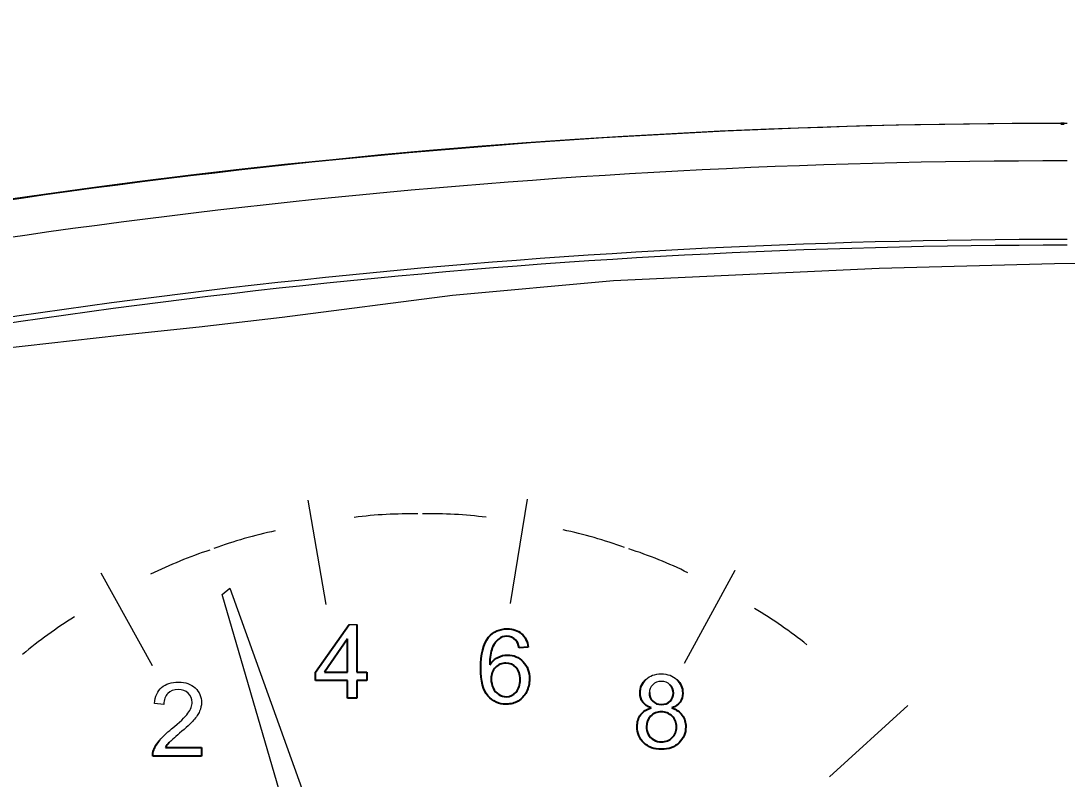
# Model space of a CAD drawing. Header units: millimetres. Extents: x 2768 to 3957, y 940 to 1781.
# Drawn here: x 3005.32 to 3048.24, y 1590.51 to 1621.63 of the extents above; entities that cross this region are included whole.
import ezdxf

# ---------------------------------------------------------------- set-up
doc = ezdxf.new("R2010")
doc.units = ezdxf.units.MM
doc.layers.add('layer 1', color=7, linetype='Continuous')
doc.layers.add('尺寸标注', color=2, linetype='Continuous', lineweight=25)
doc.layers.add('粗实线', color=7, linetype='Continuous', lineweight=50)
doc.styles.add('SGW', font='gbenor.shx', dxfattribs={"width": 0.6, "bigfont": 'hztxt.shx'})
doc.dimstyles.new('线性', dxfattribs={"dimtxt": 7, "dimasz": 3.5, "dimexe": 1.25, "dimexo": 0.625, "dimtad": 1, "dimdsep": 46, "dimtxsty": 'SGW', "dimcen": 2.5, "dimadec": 0, "dimazin": 0, "dimtfac": 1, "dimtmove": 0, "dimatfit": 3, "dimfxl": 0, "dimarcsym": 0})

# ---------------------------------------------------------------- blocks, each defined once
blk = doc.blocks.new('*D4')
at = {"layer": 'Defpoints', "color": 0, "transparency": 16777216}
for p in [(3153.99, 1638.621), (2941.99, 1607.225), (3153.99, 1607.225)]:
    blk.add_point(p, dxfattribs=at)
at = {"layer": '尺寸标注', "color": 0, "lineweight": -2, "transparency": 16777216}
for p, q in [((2941.99, 1607.85), (2941.99, 1639.871)), ((3153.99, 1607.85), (3153.99, 1639.871)), ((2945.49, 1638.621), (3150.49, 1638.621))]:
    blk.add_line(p, q, dxfattribs=at)
at = {"layer": '尺寸标注', "color": 0, "transparency": 16777216}
for points in [[(2945.49, 1639.204), (2945.49, 1638.038), (2941.99, 1638.621)], [(3150.49, 1639.204), (3150.49, 1638.038), (3153.99, 1638.621)]]:
    blk.add_solid(points, dxfattribs=at)
at = {"layer": '尺寸标注', "color": 0, "transparency": 16777216, "insert": (3047.99, 1642.746), "char_height": 7, "attachment_point": 5, "style": 'SGW'}
blk.add_mtext('\\M+181A3212%%P0.8', dxfattribs=at)
blk = doc.blocks.new('_DotSmall')
at = {"color": 0, "linetype": 'ByBlock', "const_width": 0.5}
blk.add_lwpolyline([(-0.0625, 0, 1), (0.0625, 0, 1)], format="xyb", close=True, dxfattribs=at)

msp = doc.modelspace()

# ---------------------------------------------------------------- linework, layer by layer
at = {"layer": 'layer 1', "lineweight": 20}
for points in [[(3040.529, 1611.462), (3040.529, 1611.462), (3029.629, 1610.962), (3029.629, 1610.962)], [(3029.629, 1610.962), (3029.629, 1610.962), (3023.029, 1610.362), (3023.029, 1610.362)], [(3023.029, 1610.362), (3023.029, 1610.362), (3016.029, 1609.462), (3016.029, 1609.462)], [(3016.029, 1609.462), (3016.029, 1609.462), (3012.629, 1609.062), (3012.629, 1609.062)], [(3012.629, 1609.062), (3012.629, 1609.062), (3009.379, 1608.712), (3009.379, 1608.712)], [(3009.379, 1608.712), (3009.379, 1608.712), (3003.529, 1608.062), (3003.529, 1608.062)]]:
    msp.add_open_spline(points, degree=3, dxfattribs=at)
at = {"layer": 'layer 1', "color": 250, "lineweight": 20}
msp.add_open_spline([(3051.286, 1611.698), (3051.286, 1611.698), (3047.729, 1611.662), (3047.729, 1611.662)], degree=3, dxfattribs=at)
at = {"layer": 'layer 1', "color": 7, "lineweight": 0}
for points in [[(3017.843, 1597.682), (3017.843, 1597.682), (3017.098, 1601.962), (3017.098, 1601.962)], [(3017.843, 1597.682), (3017.843, 1597.682), (3017.098, 1601.962), (3017.098, 1601.962)], [(3017.843, 1597.682), (3017.843, 1597.682), (3017.098, 1601.962), (3017.098, 1601.962)], [(3017.843, 1597.682), (3017.843, 1597.682), (3017.098, 1601.962), (3017.098, 1601.962)], [(3017.843, 1597.682), (3017.843, 1597.682), (3017.098, 1601.962), (3017.098, 1601.962)], [(3017.843, 1597.682), (3017.843, 1597.682), (3017.098, 1601.962), (3017.098, 1601.962)], [(3017.843, 1597.682), (3017.843, 1597.682), (3017.098, 1601.962), (3017.098, 1601.962)], [(3017.843, 1597.682), (3017.843, 1597.682), (3017.098, 1601.962), (3017.098, 1601.962)], [(3017.843, 1597.682), (3017.843, 1597.682), (3017.098, 1601.962), (3017.098, 1601.962)], [(3017.843, 1597.682), (3017.843, 1597.682), (3017.098, 1601.962), (3017.098, 1601.962)], [(3017.843, 1597.682), (3017.843, 1597.682), (3017.098, 1601.962), (3017.098, 1601.962)], [(3017.843, 1597.682), (3017.843, 1597.682), (3017.098, 1601.962), (3017.098, 1601.962)], [(3017.843, 1597.682), (3017.843, 1597.682), (3017.098, 1601.962), (3017.098, 1601.962)], [(3017.843, 1597.682), (3017.843, 1597.682), (3017.098, 1601.962), (3017.098, 1601.962)], [(3017.843, 1597.682), (3017.843, 1597.682), (3017.098, 1601.962), (3017.098, 1601.962)], [(3017.843, 1597.682), (3017.843, 1597.682), (3017.098, 1601.962), (3017.098, 1601.962)], [(3017.843, 1597.682), (3017.843, 1597.682), (3017.098, 1601.962), (3017.098, 1601.962)], [(3017.843, 1597.682), (3017.843, 1597.682), (3017.098, 1601.962), (3017.098, 1601.962)], [(3017.843, 1597.682), (3017.843, 1597.682), (3017.098, 1601.962), (3017.098, 1601.962)], [(3017.843, 1597.682), (3017.843, 1597.682), (3017.098, 1601.962), (3017.098, 1601.962)], [(3017.843, 1597.682), (3017.843, 1597.682), (3017.098, 1601.962), (3017.098, 1601.962)], [(3017.098, 1601.962), (3017.098, 1601.962), (3017.098, 1601.962), (3017.098, 1601.962)], [(3025.4, 1597.719), (3025.4, 1597.719), (3026.104, 1602.005), (3026.104, 1602.005)], [(3025.4, 1597.719), (3025.4, 1597.719), (3026.104, 1602.005), (3026.104, 1602.005)], [(3025.4, 1597.719), (3025.4, 1597.719), (3026.104, 1602.005), (3026.104, 1602.005)], [(3025.4, 1597.719), (3025.4, 1597.719), (3026.104, 1602.005), (3026.104, 1602.005)], [(3025.4, 1597.719), (3025.4, 1597.719), (3026.104, 1602.005), (3026.104, 1602.005)], [(3025.4, 1597.719), (3025.4, 1597.719), (3026.104, 1602.005), (3026.104, 1602.005)], [(3025.4, 1597.719), (3025.4, 1597.719), (3026.104, 1602.005), (3026.104, 1602.005)], [(3025.4, 1597.719), (3025.4, 1597.719), (3026.104, 1602.005), (3026.104, 1602.005)], [(3025.4, 1597.719), (3025.4, 1597.719), (3026.104, 1602.005), (3026.104, 1602.005)], [(3025.4, 1597.719), (3025.4, 1597.719), (3026.104, 1602.005), (3026.104, 1602.005)], [(3025.4, 1597.719), (3025.4, 1597.719), (3026.104, 1602.005), (3026.104, 1602.005)], [(3025.4, 1597.719), (3025.4, 1597.719), (3026.104, 1602.005), (3026.104, 1602.005)], [(3025.4, 1597.719), (3025.4, 1597.719), (3026.104, 1602.005), (3026.104, 1602.005)], [(3025.4, 1597.719), (3025.4, 1597.719), (3026.104, 1602.005), (3026.104, 1602.005)], [(3025.4, 1597.719), (3025.4, 1597.719), (3026.104, 1602.005), (3026.104, 1602.005)], [(3025.4, 1597.719), (3025.4, 1597.719), (3026.104, 1602.005), (3026.104, 1602.005)], [(3025.4, 1597.719), (3025.4, 1597.719), (3026.104, 1602.005), (3026.104, 1602.005)], [(3025.4, 1597.719), (3025.4, 1597.719), (3026.104, 1602.005), (3026.104, 1602.005)], [(3025.4, 1597.719), (3025.4, 1597.719), (3026.104, 1602.005), (3026.104, 1602.005)], [(3025.4, 1597.719), (3025.4, 1597.719), (3026.104, 1602.005), (3026.104, 1602.005)], [(3025.4, 1597.719), (3025.4, 1597.719), (3026.104, 1602.005), (3026.104, 1602.005)], [(3026.104, 1602.005), (3026.104, 1602.005), (3026.104, 1602.005), (3026.104, 1602.005)], [(3032.548, 1595.268), (3032.548, 1595.268), (3034.623, 1599.085), (3034.623, 1599.085)], [(3032.548, 1595.268), (3032.548, 1595.268), (3034.623, 1599.085), (3034.623, 1599.085)], [(3032.548, 1595.268), (3032.548, 1595.268), (3034.623, 1599.085), (3034.623, 1599.085)], [(3032.548, 1595.268), (3032.548, 1595.268), (3034.623, 1599.085), (3034.623, 1599.085)], [(3032.548, 1595.268), (3032.548, 1595.268), (3034.623, 1599.085), (3034.623, 1599.085)], [(3032.548, 1595.268), (3032.548, 1595.268), (3034.623, 1599.085), (3034.623, 1599.085)], [(3032.548, 1595.268), (3032.548, 1595.268), (3034.623, 1599.085), (3034.623, 1599.085)], [(3032.548, 1595.268), (3032.548, 1595.268), (3034.623, 1599.085), (3034.623, 1599.085)], [(3032.548, 1595.268), (3032.548, 1595.268), (3034.623, 1599.085), (3034.623, 1599.085)], [(3032.548, 1595.268), (3032.548, 1595.268), (3034.623, 1599.085), (3034.623, 1599.085)], [(3032.548, 1595.268), (3032.548, 1595.268), (3034.623, 1599.085), (3034.623, 1599.085)], [(3032.548, 1595.268), (3032.548, 1595.268), (3034.623, 1599.085), (3034.623, 1599.085)], [(3032.548, 1595.268), (3032.548, 1595.268), (3034.623, 1599.085), (3034.623, 1599.085)], [(3032.548, 1595.268), (3032.548, 1595.268), (3034.623, 1599.085), (3034.623, 1599.085)], [(3032.548, 1595.268), (3032.548, 1595.268), (3034.623, 1599.085), (3034.623, 1599.085)], [(3032.548, 1595.268), (3032.548, 1595.268), (3034.623, 1599.085), (3034.623, 1599.085)], [(3032.548, 1595.268), (3032.548, 1595.268), (3034.623, 1599.085), (3034.623, 1599.085)], [(3032.548, 1595.268), (3032.548, 1595.268), (3034.623, 1599.085), (3034.623, 1599.085)], [(3032.548, 1595.268), (3032.548, 1595.268), (3034.623, 1599.085), (3034.623, 1599.085)], [(3032.548, 1595.268), (3032.548, 1595.268), (3034.623, 1599.085), (3034.623, 1599.085)], [(3032.548, 1595.268), (3032.548, 1595.268), (3034.623, 1599.085), (3034.623, 1599.085)], [(3034.623, 1599.085), (3034.623, 1599.085), (3034.623, 1599.085), (3034.623, 1599.085)], [(3010.719, 1595.163), (3010.719, 1595.163), (3008.608, 1598.959), (3008.608, 1598.959)], [(3010.719, 1595.163), (3010.719, 1595.163), (3008.608, 1598.959), (3008.608, 1598.959)], [(3010.719, 1595.163), (3010.719, 1595.163), (3008.608, 1598.959), (3008.608, 1598.959)], [(3010.719, 1595.163), (3010.719, 1595.163), (3008.608, 1598.959), (3008.608, 1598.959)], [(3010.719, 1595.163), (3010.719, 1595.163), (3008.608, 1598.959), (3008.608, 1598.959)], [(3010.719, 1595.163), (3010.719, 1595.163), (3008.608, 1598.959), (3008.608, 1598.959)], [(3010.719, 1595.163), (3010.719, 1595.163), (3008.608, 1598.959), (3008.608, 1598.959)], [(3010.719, 1595.163), (3010.719, 1595.163), (3008.608, 1598.959), (3008.608, 1598.959)], [(3010.719, 1595.163), (3010.719, 1595.163), (3008.608, 1598.959), (3008.608, 1598.959)], [(3010.719, 1595.163), (3010.719, 1595.163), (3008.608, 1598.959), (3008.608, 1598.959)], [(3010.719, 1595.163), (3010.719, 1595.163), (3008.608, 1598.959), (3008.608, 1598.959)], [(3010.719, 1595.163), (3010.719, 1595.163), (3008.608, 1598.959), (3008.608, 1598.959)], [(3010.719, 1595.163), (3010.719, 1595.163), (3008.608, 1598.959), (3008.608, 1598.959)], [(3010.719, 1595.163), (3010.719, 1595.163), (3008.608, 1598.959), (3008.608, 1598.959)], [(3010.719, 1595.163), (3010.719, 1595.163), (3008.608, 1598.959), (3008.608, 1598.959)], [(3010.719, 1595.163), (3010.719, 1595.163), (3008.608, 1598.959), (3008.608, 1598.959)], [(3010.719, 1595.163), (3010.719, 1595.163), (3008.608, 1598.959), (3008.608, 1598.959)], [(3010.719, 1595.163), (3010.719, 1595.163), (3008.608, 1598.959), (3008.608, 1598.959)], [(3010.719, 1595.163), (3010.719, 1595.163), (3008.608, 1598.959), (3008.608, 1598.959)], [(3010.719, 1595.163), (3010.719, 1595.163), (3008.608, 1598.959), (3008.608, 1598.959)], [(3010.719, 1595.163), (3010.719, 1595.163), (3008.608, 1598.959), (3008.608, 1598.959)], [(3025.4, 1597.719), (3025.4, 1597.719), (3025.4, 1597.719), (3025.4, 1597.719)], [(3017.843, 1597.682), (3017.843, 1597.682), (3017.843, 1597.682), (3017.843, 1597.682)], [(3018.789, 1596.861), (3018.789, 1596.861), (3019.093, 1596.861), (3019.093, 1596.861)], [(3018.789, 1596.861), (3018.789, 1596.861), (3019.093, 1596.861), (3019.093, 1596.861)], [(3010.719, 1595.163), (3010.719, 1595.163), (3010.719, 1595.163), (3010.719, 1595.163)], [(3032.548, 1595.268), (3032.548, 1595.268), (3032.548, 1595.268), (3032.548, 1595.268)], [(3031.241, 1594.386), (3031.148, 1594.295), (3031.101, 1594.186), (3031.101, 1594.059)], [(3031.241, 1594.386), (3031.148, 1594.295), (3031.101, 1594.186), (3031.101, 1594.059)], [(3010.794, 1593.617), (3010.82, 1593.903), (3010.919, 1594.121), (3011.09, 1594.27)], [(3010.794, 1593.617), (3010.82, 1593.903), (3010.919, 1594.121), (3011.09, 1594.27)], [(3011.34, 1594.025), (3011.232, 1593.917), (3011.178, 1593.768), (3011.177, 1593.579)], [(3011.34, 1594.025), (3011.232, 1593.917), (3011.178, 1593.768), (3011.177, 1593.579)], [(3011.177, 1593.579), (3011.177, 1593.579), (3010.794, 1593.617), (3010.794, 1593.617)], [(3011.177, 1593.579), (3011.177, 1593.579), (3010.794, 1593.617), (3010.794, 1593.617)], [(3038.493, 1590.603), (3038.493, 1590.603), (3041.707, 1593.525), (3041.707, 1593.525)], [(3038.493, 1590.603), (3038.493, 1590.603), (3041.707, 1593.525), (3041.707, 1593.525)], [(3038.493, 1590.603), (3038.493, 1590.603), (3041.707, 1593.525), (3041.707, 1593.525)], [(3038.493, 1590.603), (3038.493, 1590.603), (3041.707, 1593.525), (3041.707, 1593.525)], [(3038.493, 1590.603), (3038.493, 1590.603), (3041.707, 1593.525), (3041.707, 1593.525)], [(3038.493, 1590.603), (3038.493, 1590.603), (3041.707, 1593.525), (3041.707, 1593.525)], [(3038.493, 1590.603), (3038.493, 1590.603), (3041.707, 1593.525), (3041.707, 1593.525)], [(3038.493, 1590.603), (3038.493, 1590.603), (3041.707, 1593.525), (3041.707, 1593.525)], [(3038.493, 1590.603), (3038.493, 1590.603), (3041.707, 1593.525), (3041.707, 1593.525)], [(3038.493, 1590.603), (3038.493, 1590.603), (3041.707, 1593.525), (3041.707, 1593.525)], [(3038.493, 1590.603), (3038.493, 1590.603), (3041.707, 1593.525), (3041.707, 1593.525)], [(3038.493, 1590.603), (3038.493, 1590.603), (3041.707, 1593.525), (3041.707, 1593.525)], [(3038.493, 1590.603), (3038.493, 1590.603), (3041.707, 1593.525), (3041.707, 1593.525)], [(3038.493, 1590.603), (3038.493, 1590.603), (3041.707, 1593.525), (3041.707, 1593.525)], [(3038.493, 1590.603), (3038.493, 1590.603), (3041.707, 1593.525), (3041.707, 1593.525)], [(3038.493, 1590.603), (3038.493, 1590.603), (3041.707, 1593.525), (3041.707, 1593.525)], [(3038.493, 1590.603), (3038.493, 1590.603), (3041.707, 1593.525), (3041.707, 1593.525)], [(3038.493, 1590.603), (3038.493, 1590.603), (3041.707, 1593.525), (3041.707, 1593.525)], [(3038.493, 1590.603), (3038.493, 1590.603), (3041.707, 1593.525), (3041.707, 1593.525)], [(3038.493, 1590.603), (3038.493, 1590.603), (3041.707, 1593.525), (3041.707, 1593.525)], [(3038.493, 1590.603), (3038.493, 1590.603), (3041.707, 1593.525), (3041.707, 1593.525)], [(3041.707, 1593.525), (3041.707, 1593.525), (3041.707, 1593.525), (3041.707, 1593.525)], [(3011.499, 1592.572), (3011.828, 1592.842), (3012.051, 1593.056), (3012.167, 1593.214)], [(3011.499, 1592.572), (3011.828, 1592.842), (3012.051, 1593.056), (3012.167, 1593.214)], [(3012.648, 1593.295), (3012.599, 1593.178), (3012.516, 1593.054), (3012.401, 1592.925)], [(3012.648, 1593.295), (3012.599, 1593.178), (3012.516, 1593.054), (3012.401, 1592.925)], [(3011.012, 1592.113), (3011.125, 1592.245), (3011.287, 1592.398), (3011.499, 1592.572)], [(3011.012, 1592.113), (3011.125, 1592.245), (3011.287, 1592.398), (3011.499, 1592.572)], [(3012.401, 1592.925), (3012.286, 1592.796), (3012.095, 1592.618), (3011.828, 1592.392)], [(3012.401, 1592.925), (3012.286, 1592.796), (3012.095, 1592.618), (3011.828, 1592.392)], [(3011.828, 1592.392), (3011.605, 1592.204), (3011.462, 1592.077), (3011.398, 1592.01)], [(3011.828, 1592.392), (3011.605, 1592.204), (3011.462, 1592.077), (3011.398, 1592.01)], [(3038.493, 1590.603), (3038.493, 1590.603), (3038.493, 1590.603), (3038.493, 1590.603)]]:
    msp.add_open_spline(points, degree=3, dxfattribs=at)
at = {"layer": 'layer 1', "color": 22, "lineweight": 0}
for points in [[(3021.608, 1601.396), (3020.734, 1601.41), (3019.86, 1601.363), (3018.992, 1601.254)], [(3024.41, 1601.258), (3023.542, 1601.366), (3022.668, 1601.413), (3021.794, 1601.398)], [(3015.753, 1600.701), (3014.898, 1600.518), (3014.057, 1600.275), (3013.236, 1599.974)], [(3013.061, 1599.911), (3012.231, 1599.637), (3011.421, 1599.305), (3010.637, 1598.917)], [(3032.684, 1598.98), (3031.899, 1599.364), (3031.088, 1599.692), (3030.256, 1599.963)], [(3007.508, 1597.169), (3006.766, 1596.707), (3006.057, 1596.193), (3005.387, 1595.631)]]:
    msp.add_open_spline(points, degree=3, dxfattribs=at)
at = {"layer": 'layer 1', "color": 72, "lineweight": 9}
for points in [[(3030.079, 1600.021), (3029.257, 1600.319), (3028.415, 1600.558), (3027.559, 1600.737)], [(3032.684, 1598.98), (3031.899, 1599.364), (3031.088, 1599.692), (3030.256, 1599.963)], [(3037.57, 1596.023), (3036.887, 1596.569), (3036.167, 1597.067), (3035.415, 1597.512)]]:
    msp.add_open_spline(points, degree=3, dxfattribs=at)
at = {"layer": 'layer 1', "color": 22, "lineweight": 20}
for points in [[(3013.572, 1598.086), (3013.572, 1598.086), (3013.883, 1598.347), (3013.883, 1598.347)], [(3013.883, 1598.347), (3013.883, 1598.347), (3020.744, 1579.275), (3020.744, 1579.275)], [(3019.263, 1578.561), (3019.263, 1578.561), (3013.572, 1598.086), (3013.572, 1598.086)]]:
    msp.add_open_spline(points, degree=3, dxfattribs=at)
at = {"layer": 'layer 1', "color": 7}
for points in [[(3017.406, 1594.897), (3017.406, 1594.897), (3018.789, 1596.861), (3018.789, 1596.861)], [(3019.093, 1596.861), (3019.093, 1596.861), (3019.093, 1594.897), (3019.093, 1594.897)], [(3025.856, 1596.478), (3026.008, 1596.345), (3026.099, 1596.16), (3026.13, 1595.925)], [(3018.721, 1596.263), (3018.721, 1596.263), (3017.773, 1594.897), (3017.773, 1594.897)], [(3018.721, 1594.897), (3018.721, 1594.897), (3018.721, 1596.263), (3018.721, 1596.263)], [(3024.935, 1596.274), (3024.818, 1596.188), (3024.726, 1596.064), (3024.658, 1595.9)], [(3025.76, 1595.896), (3025.727, 1596.042), (3025.68, 1596.148), (3025.62, 1596.214)], [(3024.658, 1595.9), (3024.591, 1595.736), (3024.556, 1595.503), (3024.553, 1595.199)], [(3026.13, 1595.925), (3026.13, 1595.925), (3025.76, 1595.896), (3025.76, 1595.896)], [(3024.553, 1595.199), (3024.642, 1595.335), (3024.752, 1595.437), (3024.882, 1595.503)], [(3017.406, 1594.556), (3017.406, 1594.556), (3017.406, 1594.897), (3017.406, 1594.897)], [(3017.773, 1594.897), (3017.773, 1594.897), (3018.721, 1594.897), (3018.721, 1594.897)], [(3019.093, 1594.897), (3019.093, 1594.897), (3019.503, 1594.897), (3019.503, 1594.897)], [(3019.503, 1594.897), (3019.503, 1594.897), (3019.503, 1594.556), (3019.503, 1594.556)], [(3024.786, 1595.093), (3024.669, 1594.972), (3024.611, 1594.814), (3024.611, 1594.619)], [(3018.721, 1594.556), (3018.721, 1594.556), (3017.406, 1594.556), (3017.406, 1594.556)], [(3018.721, 1593.83), (3018.721, 1593.83), (3018.721, 1594.556), (3018.721, 1594.556)], [(3019.093, 1594.556), (3019.093, 1594.556), (3019.093, 1593.83), (3019.093, 1593.83)], [(3019.503, 1594.556), (3019.503, 1594.556), (3019.093, 1594.556), (3019.093, 1594.556)], [(3024.611, 1594.619), (3024.611, 1594.49), (3024.638, 1594.367), (3024.693, 1594.25)], [(3024.693, 1594.25), (3024.747, 1594.133), (3024.823, 1594.044), (3024.92, 1593.983)], [(3026.061, 1594.09), (3025.979, 1593.927), (3025.866, 1593.802), (3025.723, 1593.715)], [(3031.101, 1594.059), (3031.101, 1593.916), (3031.148, 1593.799), (3031.239, 1593.708)], [(3019.093, 1593.83), (3019.093, 1593.83), (3018.721, 1593.83), (3018.721, 1593.83)], [(3030.749, 1593.157), (3030.848, 1593.29), (3030.991, 1593.381), (3031.176, 1593.429)], [(3031.176, 1593.429), (3031.021, 1593.485), (3030.907, 1593.566), (3030.832, 1593.671)], [(3032.361, 1593.669), (3032.287, 1593.566), (3032.176, 1593.485), (3032.025, 1593.429)], [(3032.025, 1593.429), (3032.211, 1593.368), (3032.353, 1593.271), (3032.45, 1593.135)], [(3031.154, 1593.094), (3031.039, 1592.978), (3030.981, 1592.833), (3030.981, 1592.66)], [(3030.981, 1592.66), (3030.981, 1592.554), (3031.007, 1592.451), (3031.057, 1592.352)], [(3031.057, 1592.352), (3031.107, 1592.253), (3031.181, 1592.176), (3031.281, 1592.121)], [(3010.724, 1591.451), (3010.721, 1591.541), (3010.736, 1591.627), (3010.767, 1591.71)], [(3010.767, 1591.71), (3010.818, 1591.847), (3010.9, 1591.981), (3011.012, 1592.113)], [(3011.398, 1592.01), (3011.335, 1591.944), (3011.282, 1591.877), (3011.241, 1591.809)], [(3011.241, 1591.809), (3011.241, 1591.809), (3012.727, 1591.809), (3012.727, 1591.809)], [(3012.727, 1591.809), (3012.727, 1591.809), (3012.727, 1591.451), (3012.727, 1591.451)], [(3012.727, 1591.451), (3012.727, 1591.451), (3010.724, 1591.451), (3010.724, 1591.451)]]:
    msp.add_open_spline(points, degree=3, dxfattribs=at)
at = {"layer": 'layer 1', "color": 7, "lineweight": 9}
for points in [[(3017.406, 1594.897), (3017.406, 1594.897), (3018.789, 1596.861), (3018.789, 1596.861)], [(3019.093, 1596.861), (3019.093, 1596.861), (3019.093, 1594.897), (3019.093, 1594.897)], [(3025.856, 1596.478), (3026.008, 1596.345), (3026.099, 1596.16), (3026.13, 1595.925)], [(3018.721, 1596.263), (3018.721, 1596.263), (3017.773, 1594.897), (3017.773, 1594.897)], [(3018.721, 1594.897), (3018.721, 1594.897), (3018.721, 1596.263), (3018.721, 1596.263)], [(3024.935, 1596.274), (3024.818, 1596.188), (3024.726, 1596.064), (3024.658, 1595.9)], [(3025.76, 1595.896), (3025.727, 1596.042), (3025.68, 1596.148), (3025.62, 1596.214)], [(3024.658, 1595.9), (3024.591, 1595.736), (3024.556, 1595.503), (3024.553, 1595.199)], [(3026.13, 1595.925), (3026.13, 1595.925), (3025.76, 1595.896), (3025.76, 1595.896)], [(3024.553, 1595.199), (3024.642, 1595.335), (3024.752, 1595.437), (3024.882, 1595.503)], [(3017.406, 1594.556), (3017.406, 1594.556), (3017.406, 1594.897), (3017.406, 1594.897)], [(3017.773, 1594.897), (3017.773, 1594.897), (3018.721, 1594.897), (3018.721, 1594.897)], [(3019.093, 1594.897), (3019.093, 1594.897), (3019.503, 1594.897), (3019.503, 1594.897)], [(3019.503, 1594.897), (3019.503, 1594.897), (3019.503, 1594.556), (3019.503, 1594.556)], [(3024.786, 1595.093), (3024.669, 1594.972), (3024.611, 1594.814), (3024.611, 1594.619)], [(3018.721, 1594.556), (3018.721, 1594.556), (3017.406, 1594.556), (3017.406, 1594.556)], [(3018.721, 1593.83), (3018.721, 1593.83), (3018.721, 1594.556), (3018.721, 1594.556)], [(3019.093, 1594.556), (3019.093, 1594.556), (3019.093, 1593.83), (3019.093, 1593.83)], [(3019.503, 1594.556), (3019.503, 1594.556), (3019.093, 1594.556), (3019.093, 1594.556)], [(3024.611, 1594.619), (3024.611, 1594.49), (3024.638, 1594.367), (3024.693, 1594.25)], [(3024.693, 1594.25), (3024.747, 1594.133), (3024.823, 1594.044), (3024.92, 1593.983)], [(3026.061, 1594.09), (3025.979, 1593.927), (3025.866, 1593.802), (3025.723, 1593.715)], [(3031.101, 1594.059), (3031.101, 1593.916), (3031.148, 1593.799), (3031.239, 1593.708)], [(3019.093, 1593.83), (3019.093, 1593.83), (3018.721, 1593.83), (3018.721, 1593.83)], [(3030.749, 1593.157), (3030.848, 1593.29), (3030.991, 1593.381), (3031.176, 1593.429)], [(3031.176, 1593.429), (3031.021, 1593.485), (3030.907, 1593.566), (3030.832, 1593.671)], [(3032.361, 1593.669), (3032.287, 1593.566), (3032.176, 1593.485), (3032.025, 1593.429)], [(3032.025, 1593.429), (3032.211, 1593.368), (3032.353, 1593.271), (3032.45, 1593.135)], [(3031.154, 1593.094), (3031.039, 1592.978), (3030.981, 1592.833), (3030.981, 1592.66)], [(3030.981, 1592.66), (3030.981, 1592.554), (3031.007, 1592.451), (3031.057, 1592.352)], [(3031.057, 1592.352), (3031.107, 1592.253), (3031.181, 1592.176), (3031.281, 1592.121)], [(3010.724, 1591.451), (3010.721, 1591.541), (3010.736, 1591.627), (3010.767, 1591.71)], [(3010.767, 1591.71), (3010.818, 1591.847), (3010.9, 1591.981), (3011.012, 1592.113)], [(3011.398, 1592.01), (3011.335, 1591.944), (3011.282, 1591.877), (3011.241, 1591.809)], [(3011.241, 1591.809), (3011.241, 1591.809), (3012.727, 1591.809), (3012.727, 1591.809)], [(3012.727, 1591.809), (3012.727, 1591.809), (3012.727, 1591.451), (3012.727, 1591.451)], [(3012.727, 1591.451), (3012.727, 1591.451), (3010.724, 1591.451), (3010.724, 1591.451)]]:
    msp.add_open_spline(points, degree=3, dxfattribs=at)
at = {"layer": 'layer 1', "color": 7}
for points, knots in [([(3024.508, 1596.332), (3024.696, 1596.563), (3024.95, 1596.679), (3025.27, 1596.679), (3025.27, 1596.679), (3025.508, 1596.679), (3025.704, 1596.612), (3025.856, 1596.478)], [0.8421053, 0.8421053, 0.8421053, 0.8421053, 0.8947368, 0.8947368, 0.8947368, 0.8947369, 0.9473684, 0.9473684, 0.9473684, 0.9473684]), ([(3024.477, 1593.927), (3024.28, 1594.155), (3024.183, 1594.531), (3024.183, 1595.055), (3024.183, 1595.055), (3024.183, 1595.64), (3024.291, 1596.066), (3024.508, 1596.332)], [0.7368421, 0.7368421, 0.7368421, 0.7368421, 0.7894737, 0.7894737, 0.7894737, 0.7894737, 0.8421053, 0.8421053, 0.8421053, 0.8421053]), ([(3025.62, 1596.214), (3025.519, 1596.32), (3025.395, 1596.373), (3025.247, 1596.373), (3025.247, 1596.373), (3025.129, 1596.373), (3025.025, 1596.34), (3024.935, 1596.274)], [0.1052632, 0.1052632, 0.1052632, 0.1052632, 0.1578947, 0.1578947, 0.1578947, 0.1578947, 0.2105263, 0.2105263, 0.2105263, 0.2105263]), ([(3024.882, 1595.503), (3025.011, 1595.569), (3025.147, 1595.602), (3025.289, 1595.602), (3025.289, 1595.602), (3025.537, 1595.602), (3025.748, 1595.511), (3025.922, 1595.328)], [0.3684211, 0.3684211, 0.3684211, 0.3684211, 0.4210526, 0.4210526, 0.4210526, 0.4210526, 0.4736842, 0.4736842, 0.4736842, 0.4736842]), ([(3025.636, 1595.093), (3025.524, 1595.213), (3025.384, 1595.273), (3025.215, 1595.273), (3025.215, 1595.273), (3025.046, 1595.273), (3024.903, 1595.213), (3024.786, 1595.093)], [0.6666667, 0.6666667, 0.6666667, 0.6666667, 0.7777778, 0.7777778, 0.7777778, 0.7777778, 0.8888889, 0.8888889, 0.8888889, 0.8888889]), ([(3025.922, 1595.328), (3026.097, 1595.146), (3026.184, 1594.91), (3026.184, 1594.621), (3026.184, 1594.621), (3026.184, 1594.43), (3026.142, 1594.254), (3026.061, 1594.09)], [0.4736842, 0.4736842, 0.4736842, 0.4736842, 0.5263158, 0.5263158, 0.5263158, 0.5263158, 0.5789474, 0.5789474, 0.5789474, 0.5789474]), ([(3024.92, 1593.983), (3025.018, 1593.921), (3025.121, 1593.89), (3025.229, 1593.89), (3025.229, 1593.89), (3025.386, 1593.89), (3025.521, 1593.954), (3025.634, 1594.081), (3025.634, 1594.081), (3025.747, 1594.208), (3025.803, 1594.38), (3025.803, 1594.597), (3025.803, 1594.597), (3025.803, 1594.807), (3025.747, 1594.972), (3025.636, 1595.093)], [0.2222222, 0.2222222, 0.2222222, 0.2222222, 0.3333333, 0.3333333, 0.3333333, 0.3333333, 0.4444444, 0.4444444, 0.4444444, 0.4444445, 0.5555556, 0.5555556, 0.5555556, 0.5555556, 0.6666667, 0.6666667, 0.6666667, 0.6666667]), ([(3030.832, 1593.671), (3030.758, 1593.775), (3030.721, 1593.901), (3030.721, 1594.047), (3030.721, 1594.047), (3030.721, 1594.268), (3030.8, 1594.452), (3030.959, 1594.603)], [0.0625, 0.0625, 0.0625, 0.0625, 0.125, 0.125, 0.125, 0.125, 0.1875, 0.1875, 0.1875, 0.1875]), ([(3031.239, 1593.708), (3031.332, 1593.617), (3031.452, 1593.571), (3031.599, 1593.571), (3031.599, 1593.571), (3031.742, 1593.571), (3031.86, 1593.616), (3031.952, 1593.707), (3031.952, 1593.707), (3032.044, 1593.797), (3032.089, 1593.908), (3032.089, 1594.038), (3032.089, 1594.038), (3032.089, 1594.175), (3032.042, 1594.289), (3031.948, 1594.383)], [0.125, 0.125, 0.125, 0.125, 0.25, 0.25, 0.25, 0.25, 0.375, 0.375, 0.375, 0.375, 0.5, 0.5, 0.5, 0.5, 0.625, 0.625, 0.625, 0.625]), ([(3032.23, 1594.598), (3032.391, 1594.444), (3032.471, 1594.257), (3032.471, 1594.036), (3032.471, 1594.036), (3032.471, 1593.896), (3032.435, 1593.774), (3032.361, 1593.669)], [0.3125, 0.3125, 0.3125, 0.3125, 0.375, 0.375, 0.375, 0.375, 0.4375, 0.4375, 0.4375, 0.4375]), ([(3025.723, 1593.715), (3025.579, 1593.628), (3025.417, 1593.585), (3025.235, 1593.585), (3025.235, 1593.585), (3024.925, 1593.585), (3024.672, 1593.699), (3024.477, 1593.927)], [0.6315789, 0.6315789, 0.6315789, 0.6315789, 0.6842105, 0.6842105, 0.6842105, 0.6842105, 0.7368421, 0.7368421, 0.7368421, 0.7368421]), ([(3030.874, 1591.999), (3030.69, 1592.176), (3030.599, 1592.397), (3030.599, 1592.662), (3030.599, 1592.662), (3030.599, 1592.859), (3030.649, 1593.024), (3030.749, 1593.157)], [0.8125, 0.8125, 0.8125, 0.8125, 0.875, 0.875, 0.875, 0.875, 0.9375, 0.9375, 0.9375, 0.9375]), ([(3032.037, 1593.092), (3031.917, 1593.209), (3031.768, 1593.268), (3031.589, 1593.268), (3031.589, 1593.268), (3031.414, 1593.268), (3031.269, 1593.21), (3031.154, 1593.094)], [0.6666667, 0.6666667, 0.6666667, 0.6666667, 0.7777778, 0.7777778, 0.7777778, 0.7777778, 0.8888889, 0.8888889, 0.8888889, 0.8888889]), ([(3032.042, 1592.212), (3032.157, 1592.326), (3032.215, 1592.471), (3032.215, 1592.648), (3032.215, 1592.648), (3032.215, 1592.827), (3032.156, 1592.975), (3032.037, 1593.092)], [0.4444444, 0.4444444, 0.4444444, 0.4444444, 0.5555556, 0.5555556, 0.5555556, 0.5555556, 0.6666667, 0.6666667, 0.6666667, 0.6666667]), ([(3032.45, 1593.135), (3032.547, 1593), (3032.595, 1592.839), (3032.595, 1592.652), (3032.595, 1592.652), (3032.595, 1592.392), (3032.504, 1592.175), (3032.321, 1591.999)], [0.5625, 0.5625, 0.5625, 0.5625, 0.625, 0.625, 0.625, 0.625, 0.6875, 0.6875, 0.6875, 0.6875]), ([(3031.281, 1592.121), (3031.38, 1592.067), (3031.487, 1592.039), (3031.601, 1592.039), (3031.601, 1592.039), (3031.779, 1592.039), (3031.926, 1592.097), (3032.042, 1592.212)], [0.2222222, 0.2222222, 0.2222222, 0.2222222, 0.3333333, 0.3333333, 0.3333333, 0.3333333, 0.4444444, 0.4444444, 0.4444444, 0.4444444]), ([(3032.321, 1591.999), (3032.138, 1591.822), (3031.896, 1591.734), (3031.597, 1591.734), (3031.597, 1591.734), (3031.298, 1591.734), (3031.057, 1591.822), (3030.874, 1591.999)], [0.6875, 0.6875, 0.6875, 0.6875, 0.75, 0.75, 0.75, 0.75, 0.8125, 0.8125, 0.8125, 0.8125])]:
    msp.add_open_spline(points, degree=3, knots=knots, dxfattribs=at)
at = {"layer": 'layer 1', "color": 7, "lineweight": 9}
for points, knots in [([(3024.508, 1596.332), (3024.696, 1596.563), (3024.95, 1596.679), (3025.27, 1596.679), (3025.27, 1596.679), (3025.508, 1596.679), (3025.704, 1596.612), (3025.856, 1596.478)], [0.8421053, 0.8421053, 0.8421053, 0.8421053, 0.8947368, 0.8947368, 0.8947368, 0.8947369, 0.9473684, 0.9473684, 0.9473684, 0.9473684]), ([(3024.477, 1593.927), (3024.28, 1594.155), (3024.183, 1594.531), (3024.183, 1595.055), (3024.183, 1595.055), (3024.183, 1595.64), (3024.291, 1596.066), (3024.508, 1596.332)], [0.7368421, 0.7368421, 0.7368421, 0.7368421, 0.7894737, 0.7894737, 0.7894737, 0.7894737, 0.8421053, 0.8421053, 0.8421053, 0.8421053]), ([(3025.62, 1596.214), (3025.519, 1596.32), (3025.395, 1596.373), (3025.247, 1596.373), (3025.247, 1596.373), (3025.129, 1596.373), (3025.025, 1596.34), (3024.935, 1596.274)], [0.1052632, 0.1052632, 0.1052632, 0.1052632, 0.1578947, 0.1578947, 0.1578947, 0.1578947, 0.2105263, 0.2105263, 0.2105263, 0.2105263]), ([(3024.882, 1595.503), (3025.011, 1595.569), (3025.147, 1595.602), (3025.289, 1595.602), (3025.289, 1595.602), (3025.537, 1595.602), (3025.748, 1595.511), (3025.922, 1595.328)], [0.3684211, 0.3684211, 0.3684211, 0.3684211, 0.4210526, 0.4210526, 0.4210526, 0.4210526, 0.4736842, 0.4736842, 0.4736842, 0.4736842]), ([(3025.636, 1595.093), (3025.524, 1595.213), (3025.384, 1595.273), (3025.215, 1595.273), (3025.215, 1595.273), (3025.046, 1595.273), (3024.903, 1595.213), (3024.786, 1595.093)], [0.6666667, 0.6666667, 0.6666667, 0.6666667, 0.7777778, 0.7777778, 0.7777778, 0.7777778, 0.8888889, 0.8888889, 0.8888889, 0.8888889]), ([(3025.922, 1595.328), (3026.097, 1595.146), (3026.184, 1594.91), (3026.184, 1594.621), (3026.184, 1594.621), (3026.184, 1594.43), (3026.142, 1594.254), (3026.061, 1594.09)], [0.4736842, 0.4736842, 0.4736842, 0.4736842, 0.5263158, 0.5263158, 0.5263158, 0.5263158, 0.5789474, 0.5789474, 0.5789474, 0.5789474]), ([(3024.92, 1593.983), (3025.018, 1593.921), (3025.121, 1593.89), (3025.229, 1593.89), (3025.229, 1593.89), (3025.386, 1593.89), (3025.521, 1593.954), (3025.634, 1594.081), (3025.634, 1594.081), (3025.747, 1594.208), (3025.803, 1594.38), (3025.803, 1594.597), (3025.803, 1594.597), (3025.803, 1594.807), (3025.747, 1594.972), (3025.636, 1595.093)], [0.2222222, 0.2222222, 0.2222222, 0.2222222, 0.3333333, 0.3333333, 0.3333333, 0.3333333, 0.4444444, 0.4444444, 0.4444444, 0.4444445, 0.5555556, 0.5555556, 0.5555556, 0.5555556, 0.6666667, 0.6666667, 0.6666667, 0.6666667]), ([(3030.832, 1593.671), (3030.758, 1593.775), (3030.721, 1593.901), (3030.721, 1594.047), (3030.721, 1594.047), (3030.721, 1594.268), (3030.8, 1594.452), (3030.959, 1594.603)], [0.0625, 0.0625, 0.0625, 0.0625, 0.125, 0.125, 0.125, 0.125, 0.1875, 0.1875, 0.1875, 0.1875]), ([(3031.239, 1593.708), (3031.332, 1593.617), (3031.452, 1593.571), (3031.599, 1593.571), (3031.599, 1593.571), (3031.742, 1593.571), (3031.86, 1593.616), (3031.952, 1593.707), (3031.952, 1593.707), (3032.044, 1593.797), (3032.089, 1593.908), (3032.089, 1594.038), (3032.089, 1594.038), (3032.089, 1594.175), (3032.042, 1594.289), (3031.948, 1594.383)], [0.125, 0.125, 0.125, 0.125, 0.25, 0.25, 0.25, 0.25, 0.375, 0.375, 0.375, 0.375, 0.5, 0.5, 0.5, 0.5, 0.625, 0.625, 0.625, 0.625]), ([(3032.23, 1594.598), (3032.391, 1594.444), (3032.471, 1594.257), (3032.471, 1594.036), (3032.471, 1594.036), (3032.471, 1593.896), (3032.435, 1593.774), (3032.361, 1593.669)], [0.3125, 0.3125, 0.3125, 0.3125, 0.375, 0.375, 0.375, 0.375, 0.4375, 0.4375, 0.4375, 0.4375]), ([(3025.723, 1593.715), (3025.579, 1593.628), (3025.417, 1593.585), (3025.235, 1593.585), (3025.235, 1593.585), (3024.925, 1593.585), (3024.672, 1593.699), (3024.477, 1593.927)], [0.6315789, 0.6315789, 0.6315789, 0.6315789, 0.6842105, 0.6842105, 0.6842105, 0.6842105, 0.7368421, 0.7368421, 0.7368421, 0.7368421]), ([(3030.874, 1591.999), (3030.69, 1592.176), (3030.599, 1592.397), (3030.599, 1592.662), (3030.599, 1592.662), (3030.599, 1592.859), (3030.649, 1593.024), (3030.749, 1593.157)], [0.8125, 0.8125, 0.8125, 0.8125, 0.875, 0.875, 0.875, 0.875, 0.9375, 0.9375, 0.9375, 0.9375]), ([(3032.037, 1593.092), (3031.917, 1593.209), (3031.768, 1593.268), (3031.589, 1593.268), (3031.589, 1593.268), (3031.414, 1593.268), (3031.269, 1593.21), (3031.154, 1593.094)], [0.6666667, 0.6666667, 0.6666667, 0.6666667, 0.7777778, 0.7777778, 0.7777778, 0.7777778, 0.8888889, 0.8888889, 0.8888889, 0.8888889]), ([(3032.042, 1592.212), (3032.157, 1592.326), (3032.215, 1592.471), (3032.215, 1592.648), (3032.215, 1592.648), (3032.215, 1592.827), (3032.156, 1592.975), (3032.037, 1593.092)], [0.4444444, 0.4444444, 0.4444444, 0.4444444, 0.5555556, 0.5555556, 0.5555556, 0.5555556, 0.6666667, 0.6666667, 0.6666667, 0.6666667]), ([(3032.45, 1593.135), (3032.547, 1593), (3032.595, 1592.839), (3032.595, 1592.652), (3032.595, 1592.652), (3032.595, 1592.392), (3032.504, 1592.175), (3032.321, 1591.999)], [0.5625, 0.5625, 0.5625, 0.5625, 0.625, 0.625, 0.625, 0.625, 0.6875, 0.6875, 0.6875, 0.6875]), ([(3031.281, 1592.121), (3031.38, 1592.067), (3031.487, 1592.039), (3031.601, 1592.039), (3031.601, 1592.039), (3031.779, 1592.039), (3031.926, 1592.097), (3032.042, 1592.212)], [0.2222222, 0.2222222, 0.2222222, 0.2222222, 0.3333333, 0.3333333, 0.3333333, 0.3333333, 0.4444444, 0.4444444, 0.4444444, 0.4444444]), ([(3032.321, 1591.999), (3032.138, 1591.822), (3031.896, 1591.734), (3031.597, 1591.734), (3031.597, 1591.734), (3031.298, 1591.734), (3031.057, 1591.822), (3030.874, 1591.999)], [0.6875, 0.6875, 0.6875, 0.6875, 0.75, 0.75, 0.75, 0.75, 0.8125, 0.8125, 0.8125, 0.8125])]:
    msp.add_open_spline(points, degree=3, knots=knots, dxfattribs=at)
at = {"layer": 'layer 1', "color": 7, "lineweight": 0}
for points, knots in [([(3030.959, 1594.603), (3031.117, 1594.753), (3031.328, 1594.828), (3031.591, 1594.828), (3031.591, 1594.828), (3031.855, 1594.828), (3032.068, 1594.752), (3032.23, 1594.598)], [0.1875, 0.1875, 0.1875, 0.1875, 0.25, 0.25, 0.25, 0.25, 0.3125, 0.3125, 0.3125, 0.3125]), ([(3030.959, 1594.603), (3031.117, 1594.753), (3031.328, 1594.828), (3031.591, 1594.828), (3031.591, 1594.828), (3031.855, 1594.828), (3032.068, 1594.752), (3032.23, 1594.598)], [0.1875, 0.1875, 0.1875, 0.1875, 0.25, 0.25, 0.25, 0.25, 0.3125, 0.3125, 0.3125, 0.3125]), ([(3011.09, 1594.27), (3011.26, 1594.42), (3011.49, 1594.494), (3011.778, 1594.494), (3011.778, 1594.494), (3012.069, 1594.494), (3012.299, 1594.413), (3012.468, 1594.252)], [0.59090909, 0.59090909, 0.59090909, 0.59090909, 0.63636364, 0.63636364, 0.63636364, 0.63636365, 0.68181818, 0.68181818, 0.68181818, 0.68181818]), ([(3011.09, 1594.27), (3011.26, 1594.42), (3011.49, 1594.494), (3011.778, 1594.494), (3011.778, 1594.494), (3012.069, 1594.494), (3012.299, 1594.413), (3012.468, 1594.252)], [0.59090909, 0.59090909, 0.59090909, 0.59090909, 0.63636364, 0.63636364, 0.63636364, 0.63636365, 0.68181818, 0.68181818, 0.68181818, 0.68181818]), ([(3031.948, 1594.383), (3031.853, 1594.476), (3031.736, 1594.522), (3031.595, 1594.522), (3031.595, 1594.522), (3031.453, 1594.522), (3031.335, 1594.476), (3031.241, 1594.386)], [0.625, 0.625, 0.625, 0.625, 0.75, 0.75, 0.75, 0.75, 0.875, 0.875, 0.875, 0.875]), ([(3031.948, 1594.383), (3031.853, 1594.476), (3031.736, 1594.522), (3031.595, 1594.522), (3031.595, 1594.522), (3031.453, 1594.522), (3031.335, 1594.476), (3031.241, 1594.386)], [0.625, 0.625, 0.625, 0.625, 0.75, 0.75, 0.75, 0.75, 0.875, 0.875, 0.875, 0.875]), ([(3012.183, 1594.034), (3012.077, 1594.135), (3011.939, 1594.186), (3011.77, 1594.186), (3011.77, 1594.186), (3011.591, 1594.186), (3011.447, 1594.133), (3011.34, 1594.025)], [0.36363636, 0.36363636, 0.36363636, 0.36363636, 0.40909091, 0.40909091, 0.40909091, 0.40909092, 0.45454545, 0.45454545, 0.45454545, 0.45454545]), ([(3012.183, 1594.034), (3012.077, 1594.135), (3011.939, 1594.186), (3011.77, 1594.186), (3011.77, 1594.186), (3011.591, 1594.186), (3011.447, 1594.133), (3011.34, 1594.025)], [0.36363636, 0.36363636, 0.36363636, 0.36363636, 0.40909091, 0.40909091, 0.40909091, 0.40909092, 0.45454545, 0.45454545, 0.45454545, 0.45454545]), ([(3012.167, 1593.214), (3012.283, 1593.371), (3012.341, 1593.521), (3012.341, 1593.661), (3012.341, 1593.661), (3012.341, 1593.809), (3012.288, 1593.933), (3012.183, 1594.034)], [0.27272727, 0.27272727, 0.27272727, 0.27272727, 0.31818182, 0.31818182, 0.31818182, 0.31818183, 0.36363636, 0.36363636, 0.36363636, 0.36363636]), ([(3012.167, 1593.214), (3012.283, 1593.371), (3012.341, 1593.521), (3012.341, 1593.661), (3012.341, 1593.661), (3012.341, 1593.809), (3012.288, 1593.933), (3012.183, 1594.034)], [0.27272727, 0.27272727, 0.27272727, 0.27272727, 0.31818182, 0.31818182, 0.31818182, 0.31818183, 0.36363636, 0.36363636, 0.36363636, 0.36363636]), ([(3012.468, 1594.252), (3012.638, 1594.091), (3012.723, 1593.891), (3012.723, 1593.653), (3012.723, 1593.653), (3012.723, 1593.531), (3012.698, 1593.412), (3012.648, 1593.295)], [0.68181818, 0.68181818, 0.68181818, 0.68181818, 0.72727273, 0.72727273, 0.72727273, 0.72727274, 0.77272727, 0.77272727, 0.77272727, 0.77272727]), ([(3012.468, 1594.252), (3012.638, 1594.091), (3012.723, 1593.891), (3012.723, 1593.653), (3012.723, 1593.653), (3012.723, 1593.531), (3012.698, 1593.412), (3012.648, 1593.295)], [0.68181818, 0.68181818, 0.68181818, 0.68181818, 0.72727273, 0.72727273, 0.72727273, 0.72727274, 0.77272727, 0.77272727, 0.77272727, 0.77272727])]:
    msp.add_open_spline(points, degree=3, knots=knots, dxfattribs=at)
at = {"layer": '粗实线', "color": 7, "lineweight": 35}
msp.add_line((3047.99, 1617.425), (3048.123, 1617.425), dxfattribs=at)
at = {"layer": '粗实线', "color": 7, "lineweight": 0}
for centre, radius, start, end in [((3047.974, 1317.425), 300, 89.99696, 114.34899), ((3048.127, 1318.349), 299.075, 89.97793, 102.25857), ((3048.192, 1316.103), 299.783, 89.99047, 102.19856), ((3048.182, 1317.03), 295.631, 89.98836, 102.18302), ((3048.117, 1318.452), 293.972, 89.97566, 102.22011)]:
    msp.add_arc(centre, radius, start, end, dxfattribs=at)
msp.add_open_spline([(3047.729, 1611.662), (3047.729, 1611.662), (3040.529, 1611.462), (3040.529, 1611.462)], degree=3, dxfattribs=at)

# ---------------------------------------------------------------- dimensions: what is measured, and where the dimension line sits
at = {"layer": '尺寸标注'}
dim = msp.add_linear_dim(base=(3153.99, 1638.621), p1=(2941.99, 1607.225), p2=(3153.99, 1607.225), text='▲<>%%P0.8', dimstyle='线性', override={"dimldrblk": 'DotSmall'}, dxfattribs=at)
dim.commit()
dim.dimension.update_dxf_attribs({"geometry": '*D4', "text_midpoint": (3047.99, 1642.746)})

doc.saveas('drawing.dxf')
